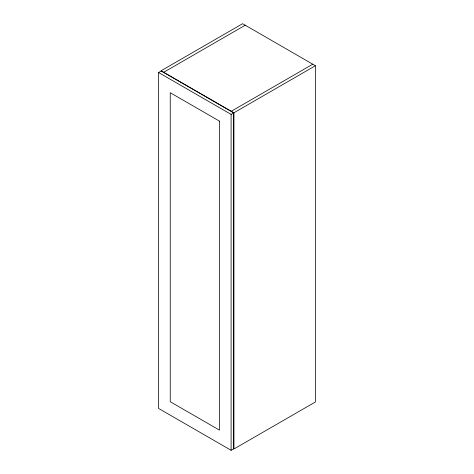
<?xml version="1.0" encoding="UTF-8"?>
<svg xmlns="http://www.w3.org/2000/svg" width="474" height="474" viewBox="0 0 474 474"><rect width="100%" height="100%" fill="white"/><g stroke="black" fill="none" stroke-linecap="round" stroke-linejoin="round"><path stroke-width="0.71" d="M158.594 72.54L161.219 71.023L233.723 112.883L233.723 448.789L231.105 450.3L158.594 408.44L158.594 72.54L231.105 114.4L233.723 112.883M163.696 72.285L245.224 25.211M231.247 111.289L312.781 64.215M233.872 112.8L315.406 65.732L315.406 401.964L233.872 449.038L233.872 112.8L161.071 70.774L242.605 23.7L315.406 65.732M231.105 114.4L231.105 450.3M219.456 121.125L170.243 92.714L170.243 401.715L219.456 430.125L219.456 121.125"/></g></svg>
